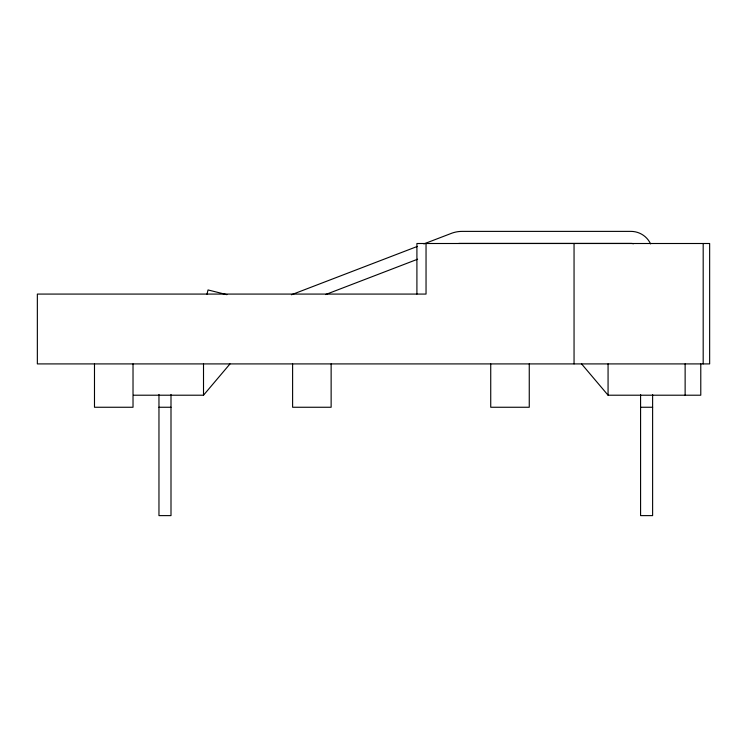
<?xml version="1.0" encoding="UTF-8"?>
<svg xmlns="http://www.w3.org/2000/svg" width="747" height="747" viewBox="0 0 747 747"><rect width="100%" height="100%" fill="white"/><g stroke="black" fill="none" stroke-linecap="round" stroke-linejoin="round"><path stroke-width="1.12" d="M206.984 294.197L208.04 289.948L226.929 294.663M133.545 395.21L203.511 395.21L230.001 363.91M291.405 294.766L417.34 246.426M423.857 243.924L452.084 233.092A30.44 30.44 0 0 1 462.141 231.383L630.944 231.383A21.672 21.672 0 0 1 650.59 243.895M325.552 294.561L417.61 259.218M458.77 243.419L630.944 243.419A9.636 9.636 0 0 1 633.437 243.746M581.577 363.91L608.067 395.21L700.779 395.21L700.779 363.91M158.962 407.255L170.998 407.255M640.581 407.255L652.617 407.255M703.188 243.503L703.188 363.91M685.13 363.91L685.13 395.21M652.617 394.5L652.617 515.617L640.581 515.617L640.581 394.5M608.067 363.91L608.067 395.21M574.051 243.503L574.051 363.91M529.259 363.91L529.259 407.255L490.732 407.255L490.732 363.91M426.042 243.503L426.042 294.075L37.35 294.075L37.35 363.91L709.65 363.91L709.65 243.503L416.91 243.503L416.91 294.075M331.136 363.91L331.136 407.255L292.609 407.255L292.609 363.91M203.511 363.91L203.511 395.21M170.998 394.453L170.998 515.617L158.962 515.617L158.962 394.453M133.022 363.91L133.022 407.255L94.486 407.255L94.486 363.91"/></g></svg>
